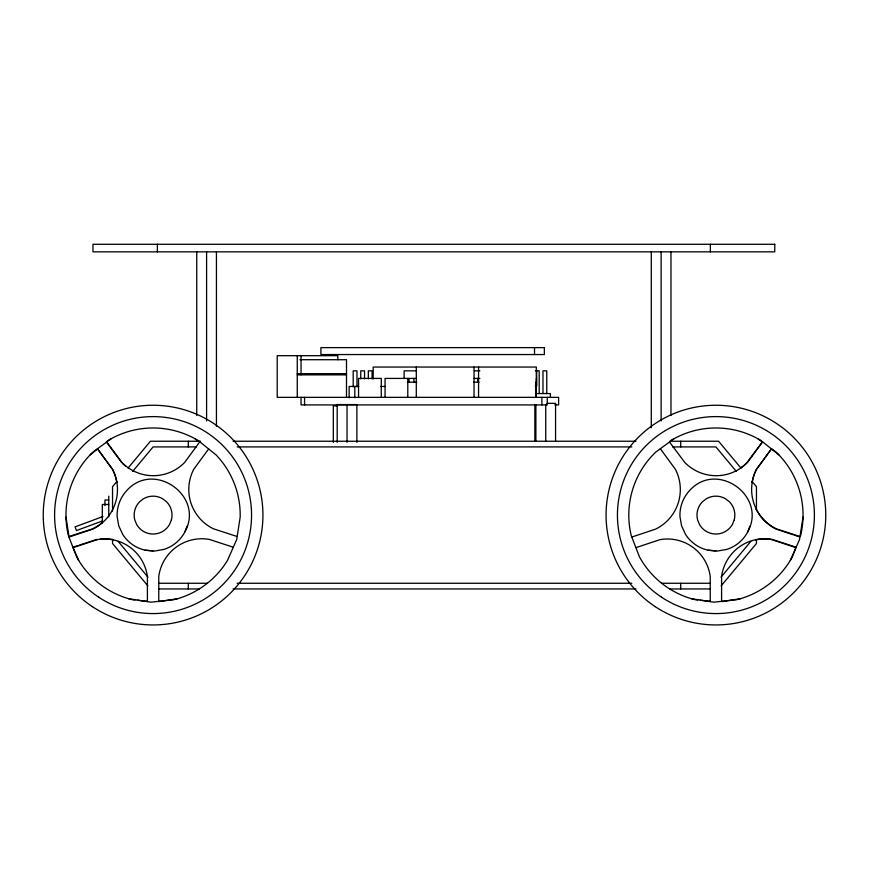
<?xml version="1.0" encoding="UTF-8"?>
<svg xmlns="http://www.w3.org/2000/svg" width="869" height="869" viewBox="0 0 869 869"><rect width="100%" height="100%" fill="white"/><g stroke="black" fill="none" stroke-linecap="round" stroke-linejoin="round"><path stroke-width="1.3" d="M803.01 517.098L799.523 539.573L790.345 560.375M187.02 526.158L184.956 531.795A35.987 35.987 0 0 1 163.806 549.447L154.552 551.044L145.199 550.207A35.987 35.987 0 0 1 122.681 534.337L118.738 525.821L117.13 516.566A35.987 35.987 0 0 1 126.624 490.713C153.748 460.016 204.715 495.927 184.956 531.795M749.86 526.158L747.785 531.795A35.987 35.987 0 0 1 726.636 549.447L717.381 551.044L708.029 550.207A35.987 35.987 0 0 1 685.511 534.337L681.568 525.821L679.96 516.566A35.987 35.987 0 0 1 689.454 490.713C716.762 459.951 767.37 496.014 747.785 531.795M199.783 441.81L184.662 462.438A43.711 43.711 0 0 1 121.953 462.438L106.681 442.028M121.508 462.438L106.376 441.81L107.799 440.67A87.117 87.117 0 0 1 198.36 440.67L208.647 448.947L193.744 469.271A43.7 43.7 0 0 0 213.437 528.797L237.161 536.531M762.624 441.81L747.492 462.438A43.711 43.711 0 0 1 684.783 462.438L669.51 442.028M670.64 440.67A87.117 87.117 0 0 1 761.201 440.67L771.476 448.947L756.573 469.271A43.7 43.7 0 0 0 776.278 528.797L800.001 536.531M116.848 481.524L112.546 486.683L112.546 511.037M128.036 468.087L150.424 441.235L200.511 441.235M132.675 471.4L153.085 446.916L196.481 446.916M721.02 577.157L750.773 541.441M721.161 585.858L756.454 543.505L756.454 539.443M90.083 454.921L97.524 448.947L112.427 469.271A43.7 43.7 0 0 1 116.815 482.491M111.275 438.671L92.918 452.097A87.117 87.117 0 0 0 68.434 535.706L76.657 556.91A87.117 87.117 0 0 0 132.479 599.74L134.967 600.012M674.105 438.671L655.747 452.097A87.117 87.117 0 0 0 631.274 535.706L639.486 556.91A87.117 87.117 0 0 0 695.309 599.74L697.796 600.012M102.976 516.523L75.06 526.864L76.439 530.579L102.585 520.9M68.955 537.042L92.766 529.134A44.069 44.069 0 0 0 112.557 469.303L97.502 448.73M73.072 547.644L97.219 539.627A43.178 43.178 0 0 1 147.404 576.495L147.404 601.62M631.796 537.042L655.606 529.134A44.069 44.069 0 0 0 675.387 469.303L660.342 448.73M635.902 547.644L660.06 539.627A43.178 43.178 0 0 1 710.234 576.495L710.234 601.62M78.286 545.46L72.855 547.231L78.655 560.375M79.535 545.059L96.991 539.367M177.558 598.698L158.766 601.62L158.766 576.386A43.515 43.515 0 0 1 209.179 539.367L233.305 547.231M740.399 598.698L721.596 601.62L721.596 576.386A43.515 43.515 0 0 1 772.009 539.367L796.145 547.231M299.924 359.712L346.503 359.712L346.503 397.35M416.294 370.835L404.118 370.835L404.118 378.417M474.463 370.835L479.873 370.835M535.402 370.835L539.193 370.835L539.193 393.559M297.263 373.681L346.503 373.681M297.263 374.865L346.503 374.865M416.37 378.417L385.065 378.417L385.065 397.35M473.942 378.417L479.873 378.417M407.387 382.197L416.859 382.197M473.67 382.197L479.08 382.197M535.206 385.988L536.423 385.988L536.423 378.417M358.734 386.455L349.142 386.455L349.142 397.828M380.861 386.455L384.771 386.455M535.402 393.559L550.403 393.559L550.403 397.35M546.959 403.357L555.573 403.357L555.573 441.235M554.824 404.921L558.615 404.921L558.615 397.35L277.211 397.35L277.211 355.682L337.813 355.682L337.813 359.723M337.009 405.91L333.316 405.91L333.316 442.44M233.066 441.235L635.934 441.235M669.847 441.235L718.576 441.235L740.964 468.087M237.128 446.916L631.872 446.916M672.519 446.916L715.915 446.916L736.325 471.4M108.755 499.979L104.964 499.979L104.964 505.639M108.755 504.487L102.314 504.487L102.314 523.29M158.506 583.273L207.333 583.273M237.128 583.273L631.872 583.273M661.667 583.273L710.494 583.273M158.538 588.954L199.153 588.954M233.066 588.954L635.934 588.954M669.847 588.954L710.462 588.954M708.029 550.207L715.915 550.913M145.199 550.207L153.085 550.913M700.284 600.283L710.234 601.359M137.454 600.283L147.404 601.359M691.442 598.698L713.916 602.184L736.521 599.74A87.117 87.117 0 0 0 792.343 556.91L795.928 547.644L771.781 539.627A43.178 43.178 0 0 0 755.65 539.888M128.601 598.698L151.076 602.184L173.691 599.74A87.117 87.117 0 0 0 227.504 560.375L236.694 539.573L240.181 517.098A87.117 87.117 0 0 0 216.088 454.921L208.647 448.947M793.419 534.837L776.234 529.134A44.069 44.069 0 0 1 755.954 508.799M794.646 535.25L798.959 536.684M757.725 438.671L762.319 442.028L747.047 462.438A43.711 43.711 0 0 1 740.855 467.728M194.895 438.671L196.731 440.007M771.476 448.947L778.917 454.921M752.152 481.524L756.454 486.683L756.454 509.679M118.227 541.441L147.98 577.157M147.839 585.858L112.546 543.505L112.546 539.443M65.99 517.098L68.999 536.531L92.722 528.797A43.7 43.7 0 0 0 102.412 522.388M710.364 244.276L710.364 251.847M680.699 441.235L680.699 446.916M680.699 583.273L680.699 588.954M670.966 251.847L670.966 415.534M661.124 251.847L661.124 420.944M651.283 251.847L651.283 427.711M547.253 397.35L547.253 404.921L301.054 404.921L301.054 397.35M546.764 393.559L546.764 370.835L542.984 370.835L542.984 393.559M545.732 404.704L545.732 441.235M541.887 397.35L541.887 404.921M536.694 370.835L536.694 385.988M536.303 397.35L536.303 367.044L373.192 367.044L373.192 378.906M535.901 382.197L535.901 397.35M535.891 404.704L535.891 441.235M534.848 404.813L534.848 441.343M534.522 347.622L534.522 354.552M478.558 367.044L478.558 397.35M477.613 378.417L477.613 382.197M474.039 367.044L474.039 397.35M416.294 367.044L416.294 397.35M413.926 378.417L413.926 382.197M409.017 378.417L409.017 382.197M407.789 378.417L407.789 397.35M381.274 397.35L381.274 378.417L358.549 378.417L358.549 397.35M372.117 378.862L372.117 370.835L368.337 370.835L368.337 378.862M364.546 378.862L364.546 370.835L360.754 370.835L360.754 378.862M356.974 386.879L356.974 370.835L353.183 370.835L353.183 386.879M356.877 442.451L356.877 404.574L337.194 404.574L337.194 442.451M354.824 386.455L354.824 397.828M347.035 404.574L347.035 442.451M304.574 397.35L304.574 404.921M301.054 355.682L301.054 374.865M297.263 355.682L297.263 397.35M216.435 251.847L216.435 426.353M206.594 251.847L206.594 420.944M196.752 251.847L196.752 415.534M188.301 441.235L188.301 446.916M188.301 583.273L188.301 588.954M157.354 244.276L157.354 251.847M108.755 496.156L108.755 516.925M125.831 466.327A43.711 43.711 0 0 1 122.323 463.253M100.456 538.91A43.515 43.515 0 0 1 108.582 538.954M109.733 539.084A43.515 43.515 0 0 1 113.176 539.66M800.566 535.706A87.117 87.117 0 0 0 776.082 452.097L771.498 448.73L756.443 469.303A44.069 44.069 0 0 0 752.076 482.588M171.378 519.999L169.488 524.561A18.933 18.933 0 0 1 136.683 524.561L134.793 519.999A18.933 18.933 0 0 1 139.692 501.706L143.613 498.697A18.933 18.933 0 0 1 162.557 498.697L166.479 501.706A18.933 18.933 0 0 1 171.378 519.999M734.207 519.999L732.317 524.561A18.933 18.933 0 0 1 699.512 524.561L697.622 519.999A18.933 18.933 0 0 1 702.521 501.706L706.443 498.697A18.933 18.933 0 0 1 725.387 498.697L729.308 501.706A18.933 18.933 0 0 1 734.207 519.999M774.757 244.276L92.961 244.276L92.961 251.847L774.757 251.847L774.757 244.276M544.363 347.622L320.889 347.622L320.889 354.552L544.363 354.552L544.363 347.622M92.375 606.638A109.842 109.842 0 0 0 262.72 521.9A109.842 109.842 0 0 0 104.161 416.751A109.842 109.842 0 0 0 92.375 606.638M661.494 597.166A98.479 98.479 0 0 0 814.21 521.194A98.479 98.479 0 0 0 672.052 426.918A98.479 98.479 0 0 0 661.494 597.166M655.204 606.638A109.842 109.842 0 0 0 825.55 521.9A109.842 109.842 0 0 0 666.99 416.751A109.842 109.842 0 0 0 655.204 606.638M98.653 597.166A98.479 98.479 0 0 0 251.369 521.194A98.479 98.479 0 0 0 109.222 426.918A98.479 98.479 0 0 0 98.653 597.166"/></g></svg>
